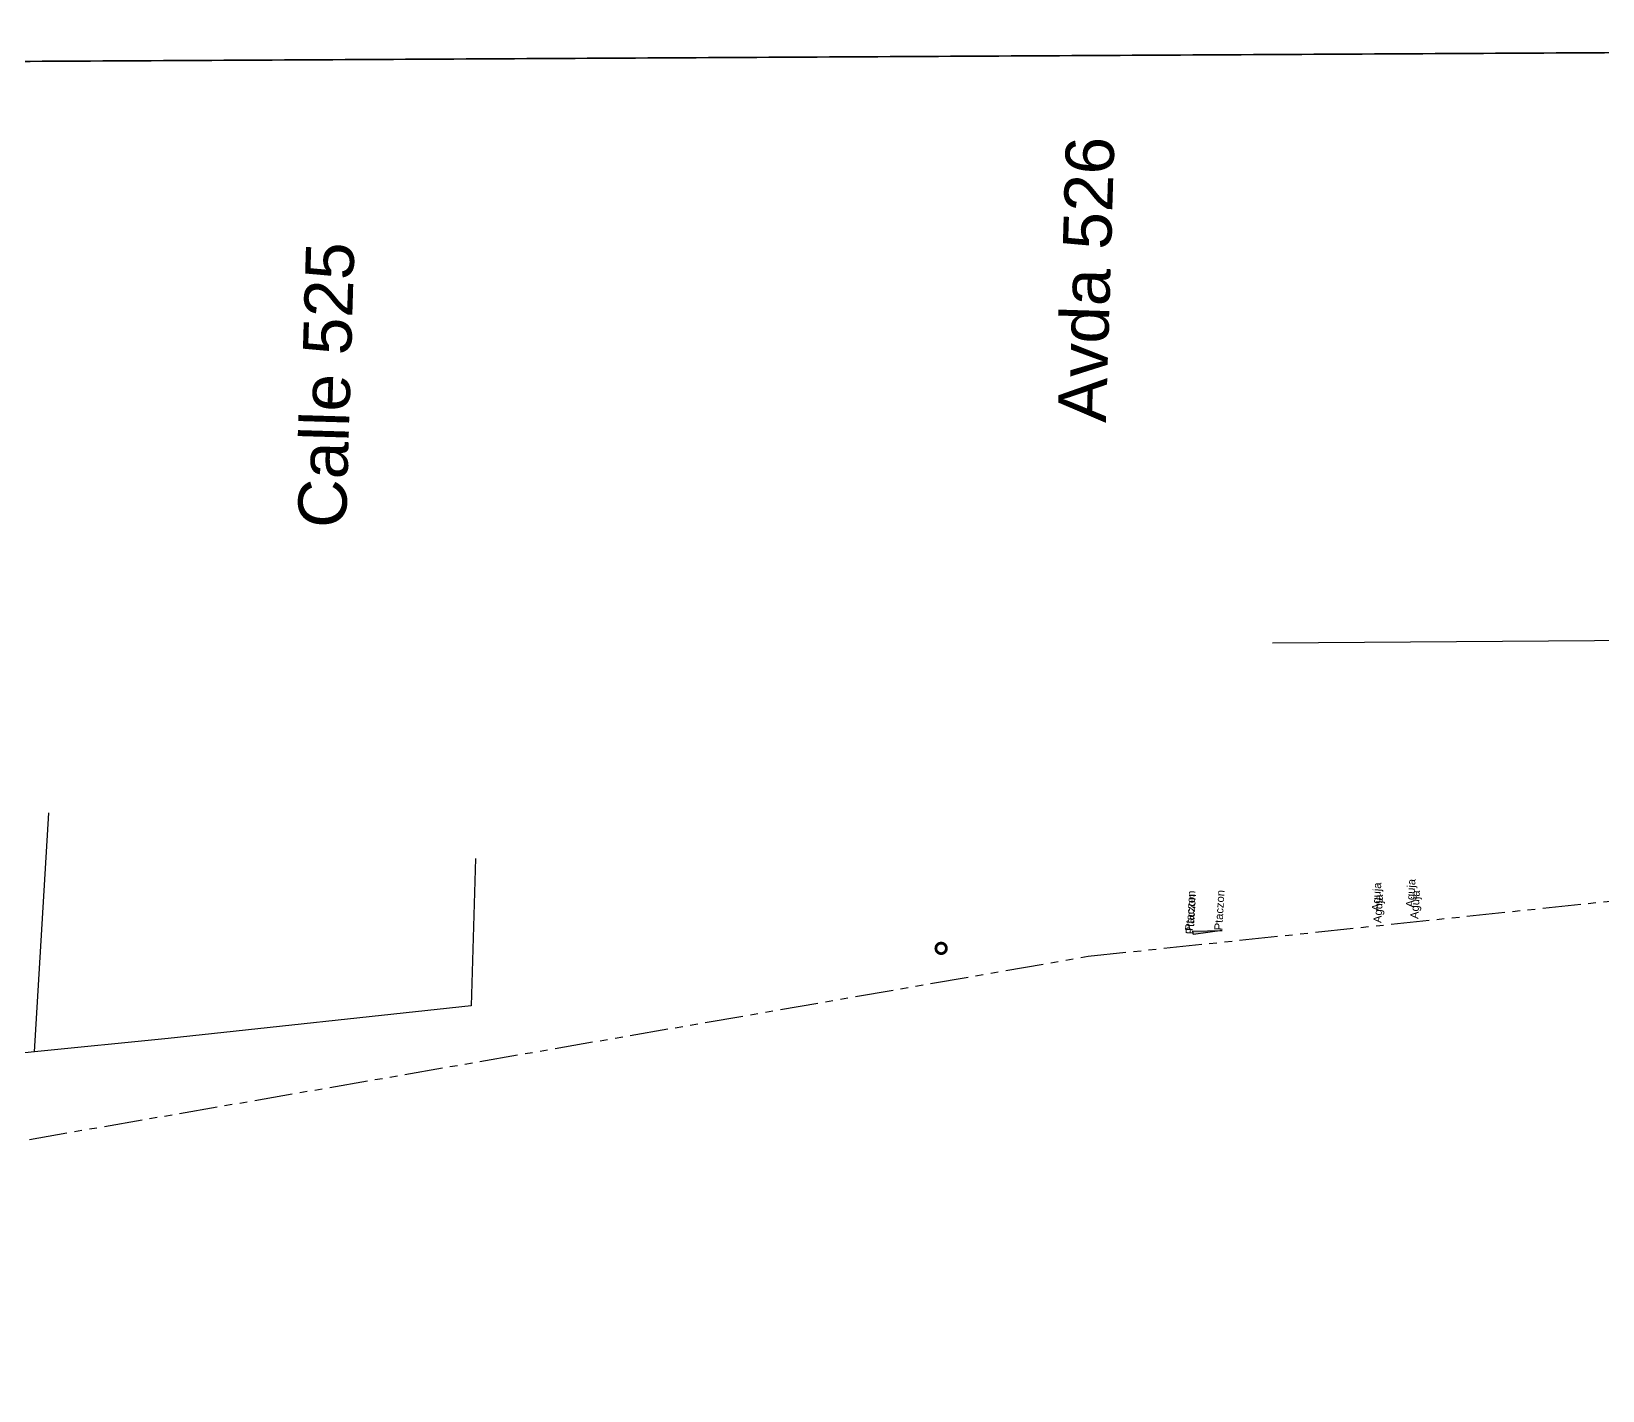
# Model space of a CAD drawing. Header units: millimetres. Extents: x -940 to 1351, y -586 to 711.
# Drawn here: x 687.1 to 883.4, y 364 to 533.8 of the extents above; entities that cross this region are included whole.
import ezdxf

# ---------------------------------------------------------------- set-up
doc = ezdxf.new("R2010")
doc.units = ezdxf.units.MM
doc.linetypes.add('PHANTOM2', pattern=[31.75, 15.875, -3.175, 3.175, -3.175, 3.175, -3.175])
for name, color, linetype in [('ENad-AGUJAS', 22, 'Continuous'), ('ENad-Muro y Alambres nuestro', 104, 'Continuous'), ('ENad-NORTE', 4, 'Continuous'), ('ENad-semaforo', 33, 'Continuous'), ('RECTANGULO', 11, 'Continuous'), ('Scr Aguja', 1, 'Continuous'), ('Scr Corazon', 12, 'Continuous'), ('UNIFILAR RIEL EXISTENTE', 140, 'PHANTOM2')]:
    doc.layers.add(name, color=color, linetype=linetype)
doc.styles.get("Standard").update_dxf_attribs({"font": 'arial.ttf'})

msp = doc.modelspace()

# ---------------------------------------------------------------- hatches: boundary and pattern name
at = {"layer": 'ENad-AGUJAS'}
h = msp.add_hatch(color=27, dxfattribs=at)
h.set_gradient(color1=(141, 85, 42), one_color=1, tint=1)
h.paths.add_polyline_path([(832.324, 420.973), (832.25, 421.388), (835.896, 421.466)])

# ---------------------------------------------------------------- linework, layer by layer
msp.add_lwpolyline([(832.324, 420.973), (832.25, 421.388), (835.896, 421.466)], close=True, dxfattribs=at)
at = {"layer": 'ENad-Muro y Alambres nuestro', "ltscale": 2}
for points in [[(906.65, 477.969), (907.96, 450.487), (887.88, 450.663), (888.183, 457.696), (842.194, 457.379)], [(742.559, 430.465), (742.058, 412.078), (704.151, 407.978), (687.481, 406.312), (689.247, 436.176)], [(687.481, 406.312), (656.792, 403.111), (624.624, 399.674), (625.098, 426.319)]]:
    msp.add_lwpolyline(points, dxfattribs=at)
at = {"layer": 'ENad-semaforo', "ltscale": 2, "const_width": 0.353}
msp.add_lwpolyline([(800.284, 418.807, 1), (801.265, 419.676, 1)], format="xyb", close=True, dxfattribs=at)
at = {"layer": 'RECTANGULO', "const_width": 0.2}
msp.add_lwpolyline([(-46.937, 526.003), (1348.07, 533.678), (1351.076, -12.666), (-43.932, -20.341), (-46.937, 526.003)], dxfattribs=at)
msp.add_lwpolyline([(-46.937, 526.003), (1348.07, 533.678), (1351.076, -12.666), (-43.932, -20.341), (-46.937, 526.003)], dxfattribs=at)
msp.add_lwpolyline([(-46.937, 526.003), (1348.07, 533.678), (1351.076, -12.666), (-43.932, -20.341), (-46.937, 526.003)], dxfattribs=at)
msp.add_lwpolyline([(-46.937, 526.003), (1348.07, 533.678), (1351.076, -12.666), (-43.932, -20.341), (-46.937, 526.003)], dxfattribs=at)
msp.add_lwpolyline([(-46.937, 526.003), (1348.07, 533.678), (1351.076, -12.666), (-43.932, -20.341), (-46.937, 526.003)], dxfattribs=at)
msp.add_lwpolyline([(-46.937, 526.003), (1348.07, 533.678), (1351.076, -12.666), (-43.932, -20.341), (-46.937, 526.003)], dxfattribs=at)
msp.add_lwpolyline([(-46.937, 526.003), (1348.07, 533.678), (1351.076, -12.666), (-43.932, -20.341), (-46.937, 526.003)], dxfattribs=at)
at = {"layer": 'UNIFILAR RIEL EXISTENTE', "ltscale": 0.3}
for p, q in [((819.133, 418.25), (915.817, 428.468)), ((686.826, 395.382), (819.133, 418.25))]:
    msp.add_line(p, q, dxfattribs=at)

# ---------------------------------------------------------------- texts
at = {"layer": 'ENad-NORTE'}
for s, p in [('Avda 526', (821.371, 484.866)), ('Calle 525', (726.391, 471.689))]:
    msp.add_text(s, height=6.0466, rotation=88.29314, dxfattribs=at).set_placement(p)
at = {"layer": 'Scr Aguja'}
for p in [(855.578, 423.878), (859.848, 424.322), (860.4, 422.9), (855.78, 422.399)]:
    msp.add_text('Aguja', height=1, rotation=86.55051, dxfattribs=at).set_placement(p)
at = {"layer": 'Scr Corazon'}
for p in [(832.25, 421.388), (835.896, 421.466), (832.324, 420.973)]:
    msp.add_text('Ptaczon', height=1, rotation=86.55051, dxfattribs=at).set_placement(p)

doc.saveas('drawing.dxf')
